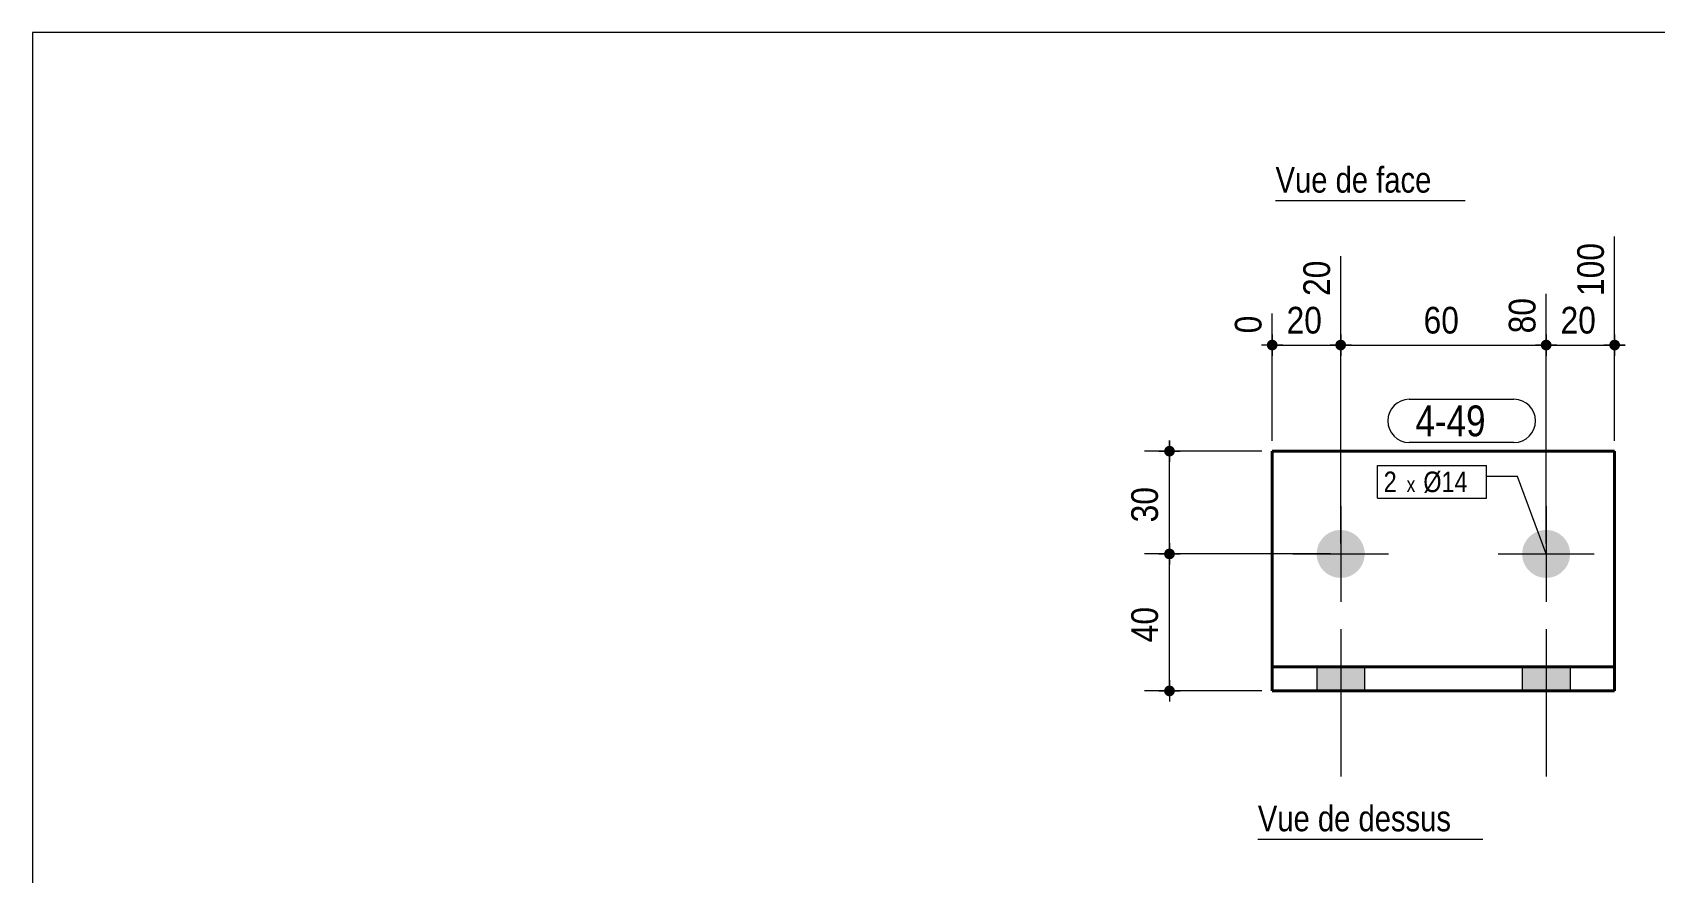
# Model space of a CAD drawing. Header units: millimetres. Extents: x 2 to 287, y 5 to 195.
# Drawn here: x 5 to 162.9, y 113.2 to 195 of the extents above; entities that cross this region are included whole.
import ezdxf

# ---------------------------------------------------------------- set-up
doc = ezdxf.new("R2010")
doc.units = ezdxf.units.MM
for name, color, linetype, lineweight in [('Autre type objet', 1, 'Continuous', 0), ('Boulon', 7, 'Continuous', 0), ('Cotation', 7, 'Continuous', 0), ('Désignation boulon', 3, 'Continuous', 0), ('Feuille dessin', 5, 'Continuous', 0), ('Piece', 2, 'Continuous', 0), ('Repère pièce', 3, 'Continuous', 0)]:
    doc.layers.add(name, color=color, linetype=linetype, lineweight=lineweight)
doc.styles.add('ARIAL', font='ARIAL.TTF')
doc.styles.add('COMIC_SANS_MS', font='COMIC.TTF')

# ---------------------------------------------------------------- blocks, each defined once
blk = doc.blocks.new('*A1')
at = {"layer": 'Boulon'}
for points in [[(134.68, 133.24), (134.68, 130.9), (130.01, 130.9), (130.01, 133.24)], [(154.68, 133.24), (154.68, 130.9), (150.01, 130.9), (150.01, 133.24)]]:
    blk.add_hatch(color=256, dxfattribs=at).paths.add_polyline_path(points, flags=17)
at = {"layer": 'Boulon', "linetype": 'Continuous', "lineweight": 0}
for p, q in [((132.35, 136.9), (132.35, 122.57)), ((152.35, 136.9), (152.35, 122.57)), ((130.01, 133.24), (130.01, 130.9)), ((134.68, 133.24), (134.68, 130.9)), ((150.01, 133.24), (150.01, 130.9)), ((154.68, 133.24), (154.68, 130.9))]:
    blk.add_line(p, q, dxfattribs=at)
blk = doc.blocks.new('*A2')
at = {"layer": 'Boulon'}
for points in [[(132.29, 141.9), (132.23, 141.91), (132.18, 141.91), (132.12, 141.91), (132.06, 141.92), (132, 141.93), (131.95, 141.94), (131.89, 141.95), (131.84, 141.96), (131.78, 141.97), (131.72, 141.99), (131.67, 142), (131.61, 142.02), (131.56, 142.04), (131.51, 142.06), (131.45, 142.08), (131.4, 142.1), (131.35, 142.13), (131.3, 142.15), (131.25, 142.18), (131.2, 142.21), (131.15, 142.24), (131.1, 142.27), (131.05, 142.3), (131, 142.33), (130.96, 142.36), (130.91, 142.4), (130.87, 142.43), (130.82, 142.47), (130.78, 142.51), (130.74, 142.55), (130.7, 142.59), (130.66, 142.63), (130.62, 142.67), (130.58, 142.71), (130.54, 142.76), (130.51, 142.8), (130.47, 142.85), (130.44, 142.89), (130.41, 142.94), (130.38, 142.99), (130.35, 143.04), (130.32, 143.09), (130.29, 143.14), (130.26, 143.19), (130.24, 143.24), (130.21, 143.29), (130.19, 143.34), (130.17, 143.4), (130.15, 143.45), (130.13, 143.5), (130.11, 143.56), (130.1, 143.61), (130.08, 143.67), (130.07, 143.73), (130.06, 143.78), (130.05, 143.84), (130.04, 143.89), (130.03, 143.95), (130.02, 144.01), (130.02, 144.07), (130.02, 144.12), (130.01, 144.18), (130.01, 144.24), (130.01, 144.29), (130.02, 144.35), (130.02, 144.41), (130.02, 144.47), (130.03, 144.52), (130.04, 144.58), (130.05, 144.64), (130.06, 144.69), (130.07, 144.75), (130.08, 144.8), (130.1, 144.86), (130.11, 144.91), (130.13, 144.97), (130.15, 145.02), (130.17, 145.08), (130.19, 145.13), (130.21, 145.18), (130.24, 145.23), (130.26, 145.29), (130.29, 145.34), (130.32, 145.39), (130.35, 145.44), (130.38, 145.48), (130.41, 145.53), (130.44, 145.58), (130.47, 145.63), (130.51, 145.67), (130.54, 145.72), (130.58, 145.76), (130.62, 145.8), (130.66, 145.85), (130.7, 145.89), (130.74, 145.93), (130.78, 145.97), (130.82, 146), (130.87, 146.04), (130.91, 146.08), (130.96, 146.11), (131, 146.14), (131.05, 146.18), (131.1, 146.21), (131.15, 146.24), (131.2, 146.27), (131.25, 146.29), (131.3, 146.32), (131.35, 146.35), (131.4, 146.37), (131.45, 146.39), (131.51, 146.41), (131.56, 146.43), (131.61, 146.45), (131.67, 146.47), (131.72, 146.49), (131.78, 146.5), (131.84, 146.51), (131.89, 146.53), (131.95, 146.54), (132, 146.54), (132.06, 146.55), (132.12, 146.56), (132.18, 146.56), (132.23, 146.57), (132.29, 146.57), (132.35, 146.57), (132.4, 146.57), (132.46, 146.57), (132.52, 146.56), (132.58, 146.56), (132.63, 146.55), (132.69, 146.54), (132.75, 146.54), (132.8, 146.53), (132.86, 146.51), (132.91, 146.5), (132.97, 146.49), (133.02, 146.47), (133.08, 146.45), (133.13, 146.43), (133.19, 146.41), (133.24, 146.39), (133.29, 146.37), (133.34, 146.35), (133.4, 146.32), (133.45, 146.29), (133.5, 146.27), (133.55, 146.24), (133.59, 146.21), (133.64, 146.18), (133.69, 146.14), (133.74, 146.11), (133.78, 146.08), (133.83, 146.04), (133.87, 146), (133.91, 145.97), (133.96, 145.93), (134, 145.89), (134.04, 145.85), (134.08, 145.8), (134.11, 145.76), (134.15, 145.72), (134.19, 145.67), (134.22, 145.63), (134.25, 145.58), (134.29, 145.53), (134.32, 145.48), (134.35, 145.44), (134.38, 145.39), (134.4, 145.34), (134.43, 145.29), (134.46, 145.23), (134.48, 145.18), (134.5, 145.13), (134.52, 145.08), (134.54, 145.02), (134.56, 144.97), (134.58, 144.91), (134.6, 144.86), (134.61, 144.8), (134.62, 144.75), (134.64, 144.69), (134.65, 144.64), (134.65, 144.58), (134.66, 144.52), (134.67, 144.47), (134.67, 144.41), (134.68, 144.35), (134.68, 144.29), (134.68, 144.24), (134.68, 144.18), (134.68, 144.12), (134.67, 144.07), (134.67, 144.01), (134.66, 143.95), (134.65, 143.89), (134.65, 143.84), (134.64, 143.78), (134.62, 143.73), (134.61, 143.67), (134.6, 143.61), (134.58, 143.56), (134.56, 143.5), (134.54, 143.45), (134.52, 143.4), (134.5, 143.34), (134.48, 143.29), (134.46, 143.24), (134.43, 143.19), (134.4, 143.14), (134.38, 143.09), (134.35, 143.04), (134.32, 142.99), (134.29, 142.94), (134.25, 142.89), (134.22, 142.85), (134.19, 142.8), (134.15, 142.76), (134.11, 142.71), (134.08, 142.67), (134.04, 142.63), (134, 142.59), (133.96, 142.55), (133.91, 142.51), (133.87, 142.47), (133.83, 142.43), (133.78, 142.4), (133.74, 142.36), (133.69, 142.33), (133.64, 142.3), (133.59, 142.27), (133.55, 142.24), (133.5, 142.21), (133.45, 142.18), (133.4, 142.15), (133.34, 142.13), (133.29, 142.1), (133.24, 142.08), (133.19, 142.06), (133.13, 142.04), (133.08, 142.02), (133.02, 142), (132.97, 141.99), (132.91, 141.97), (132.86, 141.96), (132.8, 141.95), (132.75, 141.94), (132.69, 141.93), (132.63, 141.92), (132.58, 141.91), (132.52, 141.91), (132.46, 141.91), (132.4, 141.9), (132.35, 141.9)], [(152.29, 141.9), (152.23, 141.91), (152.18, 141.91), (152.12, 141.91), (152.06, 141.92), (152, 141.93), (151.95, 141.94), (151.89, 141.95), (151.84, 141.96), (151.78, 141.97), (151.72, 141.99), (151.67, 142), (151.61, 142.02), (151.56, 142.04), (151.51, 142.06), (151.45, 142.08), (151.4, 142.1), (151.35, 142.13), (151.3, 142.15), (151.25, 142.18), (151.2, 142.21), (151.15, 142.24), (151.1, 142.27), (151.05, 142.3), (151, 142.33), (150.96, 142.36), (150.91, 142.4), (150.87, 142.43), (150.82, 142.47), (150.78, 142.51), (150.74, 142.55), (150.7, 142.59), (150.66, 142.63), (150.62, 142.67), (150.58, 142.71), (150.54, 142.76), (150.51, 142.8), (150.47, 142.85), (150.44, 142.89), (150.41, 142.94), (150.38, 142.99), (150.35, 143.04), (150.32, 143.09), (150.29, 143.14), (150.26, 143.19), (150.24, 143.24), (150.21, 143.29), (150.19, 143.34), (150.17, 143.4), (150.15, 143.45), (150.13, 143.5), (150.11, 143.56), (150.1, 143.61), (150.08, 143.67), (150.07, 143.73), (150.06, 143.78), (150.05, 143.84), (150.04, 143.89), (150.03, 143.95), (150.02, 144.01), (150.02, 144.07), (150.02, 144.12), (150.01, 144.18), (150.01, 144.24), (150.01, 144.29), (150.02, 144.35), (150.02, 144.41), (150.02, 144.47), (150.03, 144.52), (150.04, 144.58), (150.05, 144.64), (150.06, 144.69), (150.07, 144.75), (150.08, 144.8), (150.1, 144.86), (150.11, 144.91), (150.13, 144.97), (150.15, 145.02), (150.17, 145.08), (150.19, 145.13), (150.21, 145.18), (150.24, 145.23), (150.26, 145.29), (150.29, 145.34), (150.32, 145.39), (150.35, 145.44), (150.38, 145.48), (150.41, 145.53), (150.44, 145.58), (150.47, 145.63), (150.51, 145.67), (150.54, 145.72), (150.58, 145.76), (150.62, 145.8), (150.66, 145.85), (150.7, 145.89), (150.74, 145.93), (150.78, 145.97), (150.82, 146), (150.87, 146.04), (150.91, 146.08), (150.96, 146.11), (151, 146.14), (151.05, 146.18), (151.1, 146.21), (151.15, 146.24), (151.2, 146.27), (151.25, 146.29), (151.3, 146.32), (151.35, 146.35), (151.4, 146.37), (151.45, 146.39), (151.51, 146.41), (151.56, 146.43), (151.61, 146.45), (151.67, 146.47), (151.72, 146.49), (151.78, 146.5), (151.84, 146.51), (151.89, 146.53), (151.95, 146.54), (152, 146.54), (152.06, 146.55), (152.12, 146.56), (152.18, 146.56), (152.23, 146.57), (152.29, 146.57), (152.35, 146.57), (152.4, 146.57), (152.46, 146.57), (152.52, 146.56), (152.58, 146.56), (152.63, 146.55), (152.69, 146.54), (152.75, 146.54), (152.8, 146.53), (152.86, 146.51), (152.91, 146.5), (152.97, 146.49), (153.02, 146.47), (153.08, 146.45), (153.13, 146.43), (153.19, 146.41), (153.24, 146.39), (153.29, 146.37), (153.34, 146.35), (153.4, 146.32), (153.45, 146.29), (153.5, 146.27), (153.55, 146.24), (153.59, 146.21), (153.64, 146.18), (153.69, 146.14), (153.74, 146.11), (153.78, 146.08), (153.83, 146.04), (153.87, 146), (153.91, 145.97), (153.96, 145.93), (154, 145.89), (154.04, 145.85), (154.08, 145.8), (154.11, 145.76), (154.15, 145.72), (154.19, 145.67), (154.22, 145.63), (154.25, 145.58), (154.29, 145.53), (154.32, 145.48), (154.35, 145.44), (154.38, 145.39), (154.4, 145.34), (154.43, 145.29), (154.46, 145.23), (154.48, 145.18), (154.5, 145.13), (154.52, 145.08), (154.54, 145.02), (154.56, 144.97), (154.58, 144.91), (154.6, 144.86), (154.61, 144.8), (154.62, 144.75), (154.64, 144.69), (154.65, 144.64), (154.65, 144.58), (154.66, 144.52), (154.67, 144.47), (154.67, 144.41), (154.68, 144.35), (154.68, 144.29), (154.68, 144.24), (154.68, 144.18), (154.68, 144.12), (154.67, 144.07), (154.67, 144.01), (154.66, 143.95), (154.65, 143.89), (154.65, 143.84), (154.64, 143.78), (154.62, 143.73), (154.61, 143.67), (154.6, 143.61), (154.58, 143.56), (154.56, 143.5), (154.54, 143.45), (154.52, 143.4), (154.5, 143.34), (154.48, 143.29), (154.46, 143.24), (154.43, 143.19), (154.4, 143.14), (154.38, 143.09), (154.35, 143.04), (154.32, 142.99), (154.29, 142.94), (154.25, 142.89), (154.22, 142.85), (154.19, 142.8), (154.15, 142.76), (154.11, 142.71), (154.08, 142.67), (154.04, 142.63), (154, 142.59), (153.96, 142.55), (153.91, 142.51), (153.87, 142.47), (153.83, 142.43), (153.78, 142.4), (153.74, 142.36), (153.69, 142.33), (153.64, 142.3), (153.59, 142.27), (153.55, 142.24), (153.5, 142.21), (153.45, 142.18), (153.4, 142.15), (153.34, 142.13), (153.29, 142.1), (153.24, 142.08), (153.19, 142.06), (153.13, 142.04), (153.08, 142.02), (153.02, 142), (152.97, 141.99), (152.91, 141.97), (152.86, 141.96), (152.8, 141.95), (152.75, 141.94), (152.69, 141.93), (152.63, 141.92), (152.58, 141.91), (152.52, 141.91), (152.46, 141.91), (152.4, 141.9), (152.35, 141.9)]]:
    blk.add_hatch(color=256, dxfattribs=at).paths.add_polyline_path(points, flags=17)
at = {"layer": 'Boulon', "linetype": 'Continuous', "lineweight": 0}
for p, q in [((132.35, 148.9), (132.35, 139.57)), ((152.35, 148.9), (152.35, 139.57)), ((127.68, 144.24), (137.01, 144.24)), ((147.68, 144.24), (157.01, 144.24))]:
    blk.add_line(p, q, dxfattribs=at)
blk = doc.blocks.new('*A3')
at = {"layer": 'Piece', "color": 2, "linetype": 'Continuous', "lineweight": 40}
for p, q in [((125.68, 154.236667), (125.68, 130.903333)), ((125.68, 154.236667), (159.013333, 154.236667)), ((159.013333, 154.236667), (159.013333, 130.903333)), ((159.013333, 133.236667), (125.68, 133.236667)), ((159.013333, 130.903333), (125.68, 130.903333))]:
    blk.add_line(p, q, dxfattribs=at)
blk = doc.blocks.new('*A7')
at = {"layer": 'Feuille dessin', "linetype": 'Continuous', "lineweight": 0}
for p, q in [((282, 195), (5, 195)), ((5, 195), (5, 5))]:
    blk.add_line(p, q, dxfattribs=at)
blk = doc.blocks.new('*A12')
at = {"layer": 'Cotation'}
for points in [[(115.65, 143.72), (115.63, 143.72), (115.6, 143.72), (115.58, 143.73), (115.55, 143.73), (115.53, 143.74), (115.5, 143.75), (115.48, 143.76), (115.46, 143.77), (115.43, 143.78), (115.41, 143.79), (115.39, 143.8), (115.37, 143.82), (115.35, 143.83), (115.33, 143.85), (115.31, 143.87), (115.29, 143.89), (115.28, 143.91), (115.26, 143.93), (115.25, 143.95), (115.23, 143.97), (115.22, 143.99), (115.21, 144.01), (115.2, 144.04), (115.19, 144.06), (115.18, 144.09), (115.18, 144.11), (115.17, 144.14), (115.17, 144.16), (115.16, 144.19), (115.16, 144.21), (115.16, 144.24), (115.16, 144.26), (115.16, 144.29), (115.17, 144.31), (115.17, 144.34), (115.18, 144.36), (115.18, 144.39), (115.19, 144.41), (115.2, 144.44), (115.21, 144.46), (115.22, 144.48), (115.23, 144.5), (115.25, 144.53), (115.26, 144.55), (115.28, 144.57), (115.29, 144.59), (115.31, 144.6), (115.33, 144.62), (115.35, 144.64), (115.37, 144.65), (115.39, 144.67), (115.41, 144.68), (115.43, 144.7), (115.46, 144.71), (115.48, 144.72), (115.5, 144.73), (115.53, 144.73), (115.55, 144.74), (115.58, 144.75), (115.6, 144.75), (115.63, 144.75), (115.65, 144.76), (115.68, 144.76), (115.71, 144.76), (115.73, 144.75), (115.76, 144.75), (115.78, 144.75), (115.81, 144.74), (115.83, 144.73), (115.86, 144.73), (115.88, 144.72), (115.9, 144.71), (115.93, 144.7), (115.95, 144.68), (115.97, 144.67), (115.99, 144.65), (116.01, 144.64), (116.03, 144.62), (116.05, 144.6), (116.07, 144.59), (116.08, 144.57), (116.1, 144.55), (116.11, 144.53), (116.13, 144.5), (116.14, 144.48), (116.15, 144.46), (116.16, 144.44), (116.17, 144.41), (116.18, 144.39), (116.18, 144.36), (116.19, 144.34), (116.19, 144.31), (116.2, 144.29), (116.2, 144.26), (116.2, 144.24), (116.2, 144.21), (116.2, 144.19), (116.19, 144.16), (116.19, 144.14), (116.18, 144.11), (116.18, 144.09), (116.17, 144.06), (116.16, 144.04), (116.15, 144.01), (116.14, 143.99), (116.13, 143.97), (116.11, 143.95), (116.1, 143.93), (116.08, 143.91), (116.07, 143.89), (116.05, 143.87), (116.03, 143.85), (116.01, 143.83), (115.99, 143.82), (115.97, 143.8), (115.95, 143.79), (115.93, 143.78), (115.9, 143.77), (115.88, 143.76), (115.86, 143.75), (115.83, 143.74), (115.81, 143.73), (115.78, 143.73), (115.76, 143.72), (115.73, 143.72), (115.71, 143.72), (115.68, 143.72)], [(115.65, 130.38), (115.63, 130.39), (115.6, 130.39), (115.58, 130.39), (115.55, 130.4), (115.53, 130.41), (115.5, 130.41), (115.48, 130.42), (115.46, 130.43), (115.43, 130.44), (115.41, 130.46), (115.39, 130.47), (115.37, 130.49), (115.35, 130.5), (115.33, 130.52), (115.31, 130.54), (115.29, 130.55), (115.28, 130.57), (115.26, 130.59), (115.25, 130.61), (115.23, 130.64), (115.22, 130.66), (115.21, 130.68), (115.2, 130.7), (115.19, 130.73), (115.18, 130.75), (115.18, 130.78), (115.17, 130.8), (115.17, 130.83), (115.16, 130.85), (115.16, 130.88), (115.16, 130.9), (115.16, 130.93), (115.16, 130.95), (115.17, 130.98), (115.17, 131), (115.18, 131.03), (115.18, 131.05), (115.19, 131.08), (115.2, 131.1), (115.21, 131.13), (115.22, 131.15), (115.23, 131.17), (115.25, 131.19), (115.26, 131.21), (115.28, 131.23), (115.29, 131.25), (115.31, 131.27), (115.33, 131.29), (115.35, 131.31), (115.37, 131.32), (115.39, 131.34), (115.41, 131.35), (115.43, 131.36), (115.46, 131.37), (115.48, 131.38), (115.5, 131.39), (115.53, 131.4), (115.55, 131.41), (115.58, 131.41), (115.6, 131.42), (115.63, 131.42), (115.65, 131.42), (115.68, 131.42), (115.71, 131.42), (115.73, 131.42), (115.76, 131.42), (115.78, 131.41), (115.81, 131.41), (115.83, 131.4), (115.86, 131.39), (115.88, 131.38), (115.9, 131.37), (115.93, 131.36), (115.95, 131.35), (115.97, 131.34), (115.99, 131.32), (116.01, 131.31), (116.03, 131.29), (116.05, 131.27), (116.07, 131.25), (116.08, 131.23), (116.1, 131.21), (116.11, 131.19), (116.13, 131.17), (116.14, 131.15), (116.15, 131.13), (116.16, 131.1), (116.17, 131.08), (116.18, 131.05), (116.18, 131.03), (116.19, 131), (116.19, 130.98), (116.2, 130.95), (116.2, 130.93), (116.2, 130.9), (116.2, 130.88), (116.2, 130.85), (116.19, 130.83), (116.19, 130.8), (116.18, 130.78), (116.18, 130.75), (116.17, 130.73), (116.16, 130.7), (116.15, 130.68), (116.14, 130.66), (116.13, 130.64), (116.11, 130.61), (116.1, 130.59), (116.08, 130.57), (116.07, 130.55), (116.05, 130.54), (116.03, 130.52), (116.01, 130.5), (115.99, 130.49), (115.97, 130.47), (115.95, 130.46), (115.93, 130.44), (115.9, 130.43), (115.88, 130.42), (115.86, 130.41), (115.83, 130.41), (115.81, 130.4), (115.78, 130.39), (115.76, 130.39), (115.73, 130.39), (115.71, 130.38), (115.68, 130.38)]]:
    blk.add_hatch(color=256, dxfattribs=at).paths.add_polyline_path(points, flags=17)
at = {"layer": 'Cotation', "linetype": 'Continuous', "lineweight": 0}
for p, q in [((115.68, 145.28), (115.68, 143.2)), ((115.68, 144.24), (115.68, 145.28)), ((131.35, 144.24), (113.26, 144.24)), ((114.64, 144.24), (116.72, 144.24)), ((115.68, 130.9), (115.68, 144.24)), ((115.68, 131.94), (115.68, 129.86)), ((124.68, 130.9), (113.26, 130.9)), ((114.64, 130.9), (116.72, 130.9)), ((115.68, 130.9), (115.68, 129.86))]:
    blk.add_line(p, q, dxfattribs=at)
at = {"layer": 'Cotation'}
for p in [(115.68, 144.24), (115.68, 130.9)]:
    blk.add_point(p, dxfattribs=at)
at = {"layer": 'Cotation', "style": 'ARIAL', "width": 0.85}
blk.add_text('40', height=2.6, rotation=90.0002, dxfattribs=at).set_placement((114.56, 135.64))
blk = doc.blocks.new('*A13')
at = {"layer": 'Cotation'}
for points in [[(115.65, 153.72), (115.63, 153.72), (115.6, 153.72), (115.58, 153.73), (115.55, 153.73), (115.53, 153.74), (115.5, 153.75), (115.48, 153.76), (115.46, 153.77), (115.43, 153.78), (115.41, 153.79), (115.39, 153.8), (115.37, 153.82), (115.35, 153.83), (115.33, 153.85), (115.31, 153.87), (115.29, 153.89), (115.28, 153.91), (115.26, 153.93), (115.25, 153.95), (115.23, 153.97), (115.22, 153.99), (115.21, 154.01), (115.2, 154.04), (115.19, 154.06), (115.18, 154.09), (115.18, 154.11), (115.17, 154.14), (115.17, 154.16), (115.16, 154.19), (115.16, 154.21), (115.16, 154.24), (115.16, 154.26), (115.16, 154.29), (115.17, 154.31), (115.17, 154.34), (115.18, 154.36), (115.18, 154.39), (115.19, 154.41), (115.2, 154.44), (115.21, 154.46), (115.22, 154.48), (115.23, 154.5), (115.25, 154.53), (115.26, 154.55), (115.28, 154.57), (115.29, 154.59), (115.31, 154.6), (115.33, 154.62), (115.35, 154.64), (115.37, 154.65), (115.39, 154.67), (115.41, 154.68), (115.43, 154.7), (115.46, 154.71), (115.48, 154.72), (115.5, 154.73), (115.53, 154.73), (115.55, 154.74), (115.58, 154.75), (115.6, 154.75), (115.63, 154.75), (115.65, 154.76), (115.68, 154.76), (115.71, 154.76), (115.73, 154.75), (115.76, 154.75), (115.78, 154.75), (115.81, 154.74), (115.83, 154.73), (115.86, 154.73), (115.88, 154.72), (115.9, 154.71), (115.93, 154.7), (115.95, 154.68), (115.97, 154.67), (115.99, 154.65), (116.01, 154.64), (116.03, 154.62), (116.05, 154.6), (116.07, 154.59), (116.08, 154.57), (116.1, 154.55), (116.11, 154.53), (116.13, 154.5), (116.14, 154.48), (116.15, 154.46), (116.16, 154.44), (116.17, 154.41), (116.18, 154.39), (116.18, 154.36), (116.19, 154.34), (116.19, 154.31), (116.2, 154.29), (116.2, 154.26), (116.2, 154.24), (116.2, 154.21), (116.2, 154.19), (116.19, 154.16), (116.19, 154.14), (116.18, 154.11), (116.18, 154.09), (116.17, 154.06), (116.16, 154.04), (116.15, 154.01), (116.14, 153.99), (116.13, 153.97), (116.11, 153.95), (116.1, 153.93), (116.08, 153.91), (116.07, 153.89), (116.05, 153.87), (116.03, 153.85), (116.01, 153.83), (115.99, 153.82), (115.97, 153.8), (115.95, 153.79), (115.93, 153.78), (115.9, 153.77), (115.88, 153.76), (115.86, 153.75), (115.83, 153.74), (115.81, 153.73), (115.78, 153.73), (115.76, 153.72), (115.73, 153.72), (115.71, 153.72), (115.68, 153.72)], [(115.65, 143.72), (115.63, 143.72), (115.6, 143.72), (115.58, 143.73), (115.55, 143.73), (115.53, 143.74), (115.5, 143.75), (115.48, 143.76), (115.46, 143.77), (115.43, 143.78), (115.41, 143.79), (115.39, 143.8), (115.37, 143.82), (115.35, 143.83), (115.33, 143.85), (115.31, 143.87), (115.29, 143.89), (115.28, 143.91), (115.26, 143.93), (115.25, 143.95), (115.23, 143.97), (115.22, 143.99), (115.21, 144.01), (115.2, 144.04), (115.19, 144.06), (115.18, 144.09), (115.18, 144.11), (115.17, 144.14), (115.17, 144.16), (115.16, 144.19), (115.16, 144.21), (115.16, 144.24), (115.16, 144.26), (115.16, 144.29), (115.17, 144.31), (115.17, 144.34), (115.18, 144.36), (115.18, 144.39), (115.19, 144.41), (115.2, 144.44), (115.21, 144.46), (115.22, 144.48), (115.23, 144.5), (115.25, 144.53), (115.26, 144.55), (115.28, 144.57), (115.29, 144.59), (115.31, 144.6), (115.33, 144.62), (115.35, 144.64), (115.37, 144.65), (115.39, 144.67), (115.41, 144.68), (115.43, 144.7), (115.46, 144.71), (115.48, 144.72), (115.5, 144.73), (115.53, 144.73), (115.55, 144.74), (115.58, 144.75), (115.6, 144.75), (115.63, 144.75), (115.65, 144.76), (115.68, 144.76), (115.71, 144.76), (115.73, 144.75), (115.76, 144.75), (115.78, 144.75), (115.81, 144.74), (115.83, 144.73), (115.86, 144.73), (115.88, 144.72), (115.9, 144.71), (115.93, 144.7), (115.95, 144.68), (115.97, 144.67), (115.99, 144.65), (116.01, 144.64), (116.03, 144.62), (116.05, 144.6), (116.07, 144.59), (116.08, 144.57), (116.1, 144.55), (116.11, 144.53), (116.13, 144.5), (116.14, 144.48), (116.15, 144.46), (116.16, 144.44), (116.17, 144.41), (116.18, 144.39), (116.18, 144.36), (116.19, 144.34), (116.19, 144.31), (116.2, 144.29), (116.2, 144.26), (116.2, 144.24), (116.2, 144.21), (116.2, 144.19), (116.19, 144.16), (116.19, 144.14), (116.18, 144.11), (116.18, 144.09), (116.17, 144.06), (116.16, 144.04), (116.15, 144.01), (116.14, 143.99), (116.13, 143.97), (116.11, 143.95), (116.1, 143.93), (116.08, 143.91), (116.07, 143.89), (116.05, 143.87), (116.03, 143.85), (116.01, 143.83), (115.99, 143.82), (115.97, 143.8), (115.95, 143.79), (115.93, 143.78), (115.9, 143.77), (115.88, 143.76), (115.86, 143.75), (115.83, 143.74), (115.81, 143.73), (115.78, 143.73), (115.76, 143.72), (115.73, 143.72), (115.71, 143.72), (115.68, 143.72)]]:
    blk.add_hatch(color=256, dxfattribs=at).paths.add_polyline_path(points, flags=17)
at = {"layer": 'Cotation', "linetype": 'Continuous', "lineweight": 0}
for p, q in [((115.68, 155.28), (115.68, 153.2)), ((115.68, 154.24), (115.68, 155.28)), ((124.68, 154.24), (113.26, 154.24)), ((114.64, 154.24), (116.72, 154.24)), ((115.68, 144.24), (115.68, 154.24)), ((115.68, 145.28), (115.68, 143.2)), ((131.35, 144.24), (113.26, 144.24)), ((114.64, 144.24), (116.72, 144.24)), ((115.68, 144.24), (115.68, 143.2))]:
    blk.add_line(p, q, dxfattribs=at)
at = {"layer": 'Cotation'}
for p in [(115.68, 154.24), (115.68, 144.24)]:
    blk.add_point(p, dxfattribs=at)
at = {"layer": 'Cotation', "style": 'ARIAL', "width": 0.85}
blk.add_text('30', height=2.6, rotation=90.0002, dxfattribs=at).set_placement((114.56, 147.31))
blk = doc.blocks.new('*A14')
at = {"layer": 'Cotation'}
for points in [[(125.65, 164.05), (125.63, 164.05), (125.6, 164.06), (125.58, 164.06), (125.55, 164.07), (125.53, 164.07), (125.5, 164.08), (125.48, 164.09), (125.46, 164.1), (125.43, 164.11), (125.41, 164.12), (125.39, 164.14), (125.37, 164.15), (125.35, 164.17), (125.33, 164.18), (125.31, 164.2), (125.29, 164.22), (125.28, 164.24), (125.26, 164.26), (125.25, 164.28), (125.23, 164.3), (125.22, 164.32), (125.21, 164.35), (125.2, 164.37), (125.19, 164.39), (125.18, 164.42), (125.18, 164.44), (125.17, 164.47), (125.17, 164.49), (125.16, 164.52), (125.16, 164.54), (125.16, 164.57), (125.16, 164.6), (125.16, 164.62), (125.17, 164.65), (125.17, 164.67), (125.18, 164.7), (125.18, 164.72), (125.19, 164.75), (125.2, 164.77), (125.21, 164.79), (125.22, 164.82), (125.23, 164.84), (125.25, 164.86), (125.26, 164.88), (125.28, 164.9), (125.29, 164.92), (125.31, 164.94), (125.33, 164.96), (125.35, 164.97), (125.37, 164.99), (125.39, 165), (125.41, 165.02), (125.43, 165.03), (125.46, 165.04), (125.48, 165.05), (125.5, 165.06), (125.53, 165.07), (125.55, 165.07), (125.58, 165.08), (125.6, 165.08), (125.63, 165.09), (125.65, 165.09), (125.68, 165.09), (125.71, 165.09), (125.73, 165.09), (125.76, 165.08), (125.78, 165.08), (125.81, 165.07), (125.83, 165.07), (125.86, 165.06), (125.88, 165.05), (125.9, 165.04), (125.93, 165.03), (125.95, 165.02), (125.97, 165), (125.99, 164.99), (126.01, 164.97), (126.03, 164.96), (126.05, 164.94), (126.07, 164.92), (126.08, 164.9), (126.1, 164.88), (126.11, 164.86), (126.13, 164.84), (126.14, 164.82), (126.15, 164.79), (126.16, 164.77), (126.17, 164.75), (126.18, 164.72), (126.18, 164.7), (126.19, 164.67), (126.19, 164.65), (126.2, 164.62), (126.2, 164.6), (126.2, 164.57), (126.2, 164.54), (126.2, 164.52), (126.19, 164.49), (126.19, 164.47), (126.18, 164.44), (126.18, 164.42), (126.17, 164.39), (126.16, 164.37), (126.15, 164.35), (126.14, 164.32), (126.13, 164.3), (126.11, 164.28), (126.1, 164.26), (126.08, 164.24), (126.07, 164.22), (126.05, 164.2), (126.03, 164.18), (126.01, 164.17), (125.99, 164.15), (125.97, 164.14), (125.95, 164.12), (125.93, 164.11), (125.9, 164.1), (125.88, 164.09), (125.86, 164.08), (125.83, 164.07), (125.81, 164.07), (125.78, 164.06), (125.76, 164.06), (125.73, 164.05), (125.71, 164.05), (125.68, 164.05)], [(132.32, 164.05), (132.3, 164.05), (132.27, 164.06), (132.25, 164.06), (132.22, 164.07), (132.2, 164.07), (132.17, 164.08), (132.15, 164.09), (132.12, 164.1), (132.1, 164.11), (132.08, 164.12), (132.06, 164.14), (132.04, 164.15), (132.02, 164.17), (132, 164.18), (131.98, 164.2), (131.96, 164.22), (131.94, 164.24), (131.93, 164.26), (131.91, 164.28), (131.9, 164.3), (131.89, 164.32), (131.88, 164.35), (131.87, 164.37), (131.86, 164.39), (131.85, 164.42), (131.84, 164.44), (131.84, 164.47), (131.83, 164.49), (131.83, 164.52), (131.83, 164.54), (131.83, 164.57), (131.83, 164.6), (131.83, 164.62), (131.83, 164.65), (131.84, 164.67), (131.84, 164.7), (131.85, 164.72), (131.86, 164.75), (131.87, 164.77), (131.88, 164.79), (131.89, 164.82), (131.9, 164.84), (131.91, 164.86), (131.93, 164.88), (131.94, 164.9), (131.96, 164.92), (131.98, 164.94), (132, 164.96), (132.02, 164.97), (132.04, 164.99), (132.06, 165), (132.08, 165.02), (132.1, 165.03), (132.12, 165.04), (132.15, 165.05), (132.17, 165.06), (132.2, 165.07), (132.22, 165.07), (132.25, 165.08), (132.27, 165.08), (132.3, 165.09), (132.32, 165.09), (132.35, 165.09), (132.37, 165.09), (132.4, 165.09), (132.42, 165.08), (132.45, 165.08), (132.47, 165.07), (132.5, 165.07), (132.52, 165.06), (132.55, 165.05), (132.57, 165.04), (132.59, 165.03), (132.61, 165.02), (132.64, 165), (132.66, 164.99), (132.68, 164.97), (132.7, 164.96), (132.71, 164.94), (132.73, 164.92), (132.75, 164.9), (132.76, 164.88), (132.78, 164.86), (132.79, 164.84), (132.81, 164.82), (132.82, 164.79), (132.83, 164.77), (132.84, 164.75), (132.84, 164.72), (132.85, 164.7), (132.86, 164.67), (132.86, 164.65), (132.86, 164.62), (132.87, 164.6), (132.87, 164.57), (132.87, 164.54), (132.86, 164.52), (132.86, 164.49), (132.86, 164.47), (132.85, 164.44), (132.84, 164.42), (132.84, 164.39), (132.83, 164.37), (132.82, 164.35), (132.81, 164.32), (132.79, 164.3), (132.78, 164.28), (132.76, 164.26), (132.75, 164.24), (132.73, 164.22), (132.71, 164.2), (132.7, 164.18), (132.68, 164.17), (132.66, 164.15), (132.64, 164.14), (132.61, 164.12), (132.59, 164.11), (132.57, 164.1), (132.55, 164.09), (132.52, 164.08), (132.5, 164.07), (132.47, 164.07), (132.45, 164.06), (132.42, 164.06), (132.4, 164.05), (132.37, 164.05), (132.35, 164.05)]]:
    blk.add_hatch(color=256, dxfattribs=at).paths.add_polyline_path(points, flags=17)
at = {"layer": 'Cotation', "linetype": 'Continuous', "lineweight": 0}
for p, q in [((132.35, 145.24), (132.35, 173.21)), ((125.68, 155.24), (125.68, 167.64)), ((126.72, 164.57), (124.64, 164.57)), ((125.68, 164.57), (124.64, 164.57)), ((125.68, 165.61), (125.68, 163.53)), ((125.68, 164.57), (132.35, 164.57)), ((133.39, 164.57), (131.31, 164.57)), ((132.35, 165.61), (132.35, 163.53)), ((132.35, 164.57), (133.39, 164.57))]:
    blk.add_line(p, q, dxfattribs=at)
at = {"layer": 'Cotation'}
for p in [(125.68, 164.57), (132.35, 164.57)]:
    blk.add_point(p, dxfattribs=at)
at = {"layer": 'Cotation', "style": 'ARIAL', "width": 0.85}
for s, p in [('20', (131.31, 169.35)), ('0', (124.64, 165.71))]:
    blk.add_text(s, height=2.6, rotation=90.0002, dxfattribs=at).set_placement(p)
blk.add_text('20', height=2.6, dxfattribs=at).set_placement((127.08, 165.69))
blk = doc.blocks.new('*A15')
at = {"layer": 'Cotation'}
for points in [[(132.32, 164.05), (132.3, 164.05), (132.27, 164.06), (132.25, 164.06), (132.22, 164.07), (132.2, 164.07), (132.17, 164.08), (132.15, 164.09), (132.12, 164.1), (132.1, 164.11), (132.08, 164.12), (132.06, 164.14), (132.04, 164.15), (132.02, 164.17), (132, 164.18), (131.98, 164.2), (131.96, 164.22), (131.94, 164.24), (131.93, 164.26), (131.91, 164.28), (131.9, 164.3), (131.89, 164.32), (131.88, 164.35), (131.87, 164.37), (131.86, 164.39), (131.85, 164.42), (131.84, 164.44), (131.84, 164.47), (131.83, 164.49), (131.83, 164.52), (131.83, 164.54), (131.83, 164.57), (131.83, 164.6), (131.83, 164.62), (131.83, 164.65), (131.84, 164.67), (131.84, 164.7), (131.85, 164.72), (131.86, 164.75), (131.87, 164.77), (131.88, 164.79), (131.89, 164.82), (131.9, 164.84), (131.91, 164.86), (131.93, 164.88), (131.94, 164.9), (131.96, 164.92), (131.98, 164.94), (132, 164.96), (132.02, 164.97), (132.04, 164.99), (132.06, 165), (132.08, 165.02), (132.1, 165.03), (132.12, 165.04), (132.15, 165.05), (132.17, 165.06), (132.2, 165.07), (132.22, 165.07), (132.25, 165.08), (132.27, 165.08), (132.3, 165.09), (132.32, 165.09), (132.35, 165.09), (132.37, 165.09), (132.4, 165.09), (132.42, 165.08), (132.45, 165.08), (132.47, 165.07), (132.5, 165.07), (132.52, 165.06), (132.55, 165.05), (132.57, 165.04), (132.59, 165.03), (132.61, 165.02), (132.64, 165), (132.66, 164.99), (132.68, 164.97), (132.7, 164.96), (132.71, 164.94), (132.73, 164.92), (132.75, 164.9), (132.76, 164.88), (132.78, 164.86), (132.79, 164.84), (132.81, 164.82), (132.82, 164.79), (132.83, 164.77), (132.84, 164.75), (132.84, 164.72), (132.85, 164.7), (132.86, 164.67), (132.86, 164.65), (132.86, 164.62), (132.87, 164.6), (132.87, 164.57), (132.87, 164.54), (132.86, 164.52), (132.86, 164.49), (132.86, 164.47), (132.85, 164.44), (132.84, 164.42), (132.84, 164.39), (132.83, 164.37), (132.82, 164.35), (132.81, 164.32), (132.79, 164.3), (132.78, 164.28), (132.76, 164.26), (132.75, 164.24), (132.73, 164.22), (132.71, 164.2), (132.7, 164.18), (132.68, 164.17), (132.66, 164.15), (132.64, 164.14), (132.61, 164.12), (132.59, 164.11), (132.57, 164.1), (132.55, 164.09), (132.52, 164.08), (132.5, 164.07), (132.47, 164.07), (132.45, 164.06), (132.42, 164.06), (132.4, 164.05), (132.37, 164.05), (132.35, 164.05)], [(152.32, 164.05), (152.3, 164.05), (152.27, 164.06), (152.25, 164.06), (152.22, 164.07), (152.2, 164.07), (152.17, 164.08), (152.15, 164.09), (152.12, 164.1), (152.1, 164.11), (152.08, 164.12), (152.06, 164.14), (152.04, 164.15), (152.02, 164.17), (152, 164.18), (151.98, 164.2), (151.96, 164.22), (151.94, 164.24), (151.93, 164.26), (151.91, 164.28), (151.9, 164.3), (151.89, 164.32), (151.88, 164.35), (151.87, 164.37), (151.86, 164.39), (151.85, 164.42), (151.84, 164.44), (151.84, 164.47), (151.83, 164.49), (151.83, 164.52), (151.83, 164.54), (151.83, 164.57), (151.83, 164.6), (151.83, 164.62), (151.83, 164.65), (151.84, 164.67), (151.84, 164.7), (151.85, 164.72), (151.86, 164.75), (151.87, 164.77), (151.88, 164.79), (151.89, 164.82), (151.9, 164.84), (151.91, 164.86), (151.93, 164.88), (151.94, 164.9), (151.96, 164.92), (151.98, 164.94), (152, 164.96), (152.02, 164.97), (152.04, 164.99), (152.06, 165), (152.08, 165.02), (152.1, 165.03), (152.12, 165.04), (152.15, 165.05), (152.17, 165.06), (152.2, 165.07), (152.22, 165.07), (152.25, 165.08), (152.27, 165.08), (152.3, 165.09), (152.32, 165.09), (152.35, 165.09), (152.37, 165.09), (152.4, 165.09), (152.42, 165.08), (152.45, 165.08), (152.47, 165.07), (152.5, 165.07), (152.52, 165.06), (152.55, 165.05), (152.57, 165.04), (152.59, 165.03), (152.61, 165.02), (152.64, 165), (152.66, 164.99), (152.68, 164.97), (152.7, 164.96), (152.71, 164.94), (152.73, 164.92), (152.75, 164.9), (152.76, 164.88), (152.78, 164.86), (152.79, 164.84), (152.81, 164.82), (152.82, 164.79), (152.83, 164.77), (152.84, 164.75), (152.84, 164.72), (152.85, 164.7), (152.86, 164.67), (152.86, 164.65), (152.86, 164.62), (152.87, 164.6), (152.87, 164.57), (152.87, 164.54), (152.86, 164.52), (152.86, 164.49), (152.86, 164.47), (152.85, 164.44), (152.84, 164.42), (152.84, 164.39), (152.83, 164.37), (152.82, 164.35), (152.81, 164.32), (152.79, 164.3), (152.78, 164.28), (152.76, 164.26), (152.75, 164.24), (152.73, 164.22), (152.71, 164.2), (152.7, 164.18), (152.68, 164.17), (152.66, 164.15), (152.64, 164.14), (152.61, 164.12), (152.59, 164.11), (152.57, 164.1), (152.55, 164.09), (152.52, 164.08), (152.5, 164.07), (152.47, 164.07), (152.45, 164.06), (152.42, 164.06), (152.4, 164.05), (152.37, 164.05), (152.35, 164.05)]]:
    blk.add_hatch(color=256, dxfattribs=at).paths.add_polyline_path(points, flags=17)
at = {"layer": 'Cotation', "linetype": 'Continuous', "lineweight": 0}
for p, q in [((132.35, 145.24), (132.35, 173.21)), ((152.35, 145.24), (152.35, 169.57)), ((133.39, 164.57), (131.31, 164.57)), ((132.35, 164.57), (131.31, 164.57)), ((132.35, 165.61), (132.35, 163.53)), ((132.35, 164.57), (152.35, 164.57)), ((153.39, 164.57), (151.31, 164.57)), ((152.35, 165.61), (152.35, 163.53)), ((152.35, 164.57), (153.39, 164.57))]:
    blk.add_line(p, q, dxfattribs=at)
at = {"layer": 'Cotation'}
for p in [(132.35, 164.57), (152.35, 164.57)]:
    blk.add_point(p, dxfattribs=at)
at = {"layer": 'Cotation', "style": 'ARIAL', "width": 0.85}
blk.add_text('80', height=2.6, rotation=90.0002, dxfattribs=at).set_placement((151.31, 165.71))
blk.add_text('60', height=2.6, dxfattribs=at).set_placement((140.42, 165.69))
blk = doc.blocks.new('*A16')
at = {"layer": 'Cotation'}
for points in [[(152.32, 164.05), (152.3, 164.05), (152.27, 164.06), (152.25, 164.06), (152.22, 164.07), (152.2, 164.07), (152.17, 164.08), (152.15, 164.09), (152.12, 164.1), (152.1, 164.11), (152.08, 164.12), (152.06, 164.14), (152.04, 164.15), (152.02, 164.17), (152, 164.18), (151.98, 164.2), (151.96, 164.22), (151.94, 164.24), (151.93, 164.26), (151.91, 164.28), (151.9, 164.3), (151.89, 164.32), (151.88, 164.35), (151.87, 164.37), (151.86, 164.39), (151.85, 164.42), (151.84, 164.44), (151.84, 164.47), (151.83, 164.49), (151.83, 164.52), (151.83, 164.54), (151.83, 164.57), (151.83, 164.6), (151.83, 164.62), (151.83, 164.65), (151.84, 164.67), (151.84, 164.7), (151.85, 164.72), (151.86, 164.75), (151.87, 164.77), (151.88, 164.79), (151.89, 164.82), (151.9, 164.84), (151.91, 164.86), (151.93, 164.88), (151.94, 164.9), (151.96, 164.92), (151.98, 164.94), (152, 164.96), (152.02, 164.97), (152.04, 164.99), (152.06, 165), (152.08, 165.02), (152.1, 165.03), (152.12, 165.04), (152.15, 165.05), (152.17, 165.06), (152.2, 165.07), (152.22, 165.07), (152.25, 165.08), (152.27, 165.08), (152.3, 165.09), (152.32, 165.09), (152.35, 165.09), (152.37, 165.09), (152.4, 165.09), (152.42, 165.08), (152.45, 165.08), (152.47, 165.07), (152.5, 165.07), (152.52, 165.06), (152.55, 165.05), (152.57, 165.04), (152.59, 165.03), (152.61, 165.02), (152.64, 165), (152.66, 164.99), (152.68, 164.97), (152.7, 164.96), (152.71, 164.94), (152.73, 164.92), (152.75, 164.9), (152.76, 164.88), (152.78, 164.86), (152.79, 164.84), (152.81, 164.82), (152.82, 164.79), (152.83, 164.77), (152.84, 164.75), (152.84, 164.72), (152.85, 164.7), (152.86, 164.67), (152.86, 164.65), (152.86, 164.62), (152.87, 164.6), (152.87, 164.57), (152.87, 164.54), (152.86, 164.52), (152.86, 164.49), (152.86, 164.47), (152.85, 164.44), (152.84, 164.42), (152.84, 164.39), (152.83, 164.37), (152.82, 164.35), (152.81, 164.32), (152.79, 164.3), (152.78, 164.28), (152.76, 164.26), (152.75, 164.24), (152.73, 164.22), (152.71, 164.2), (152.7, 164.18), (152.68, 164.17), (152.66, 164.15), (152.64, 164.14), (152.61, 164.12), (152.59, 164.11), (152.57, 164.1), (152.55, 164.09), (152.52, 164.08), (152.5, 164.07), (152.47, 164.07), (152.45, 164.06), (152.42, 164.06), (152.4, 164.05), (152.37, 164.05), (152.35, 164.05)], [(158.99, 164.05), (158.96, 164.05), (158.94, 164.06), (158.91, 164.06), (158.89, 164.07), (158.86, 164.07), (158.84, 164.08), (158.81, 164.09), (158.79, 164.1), (158.77, 164.11), (158.75, 164.12), (158.72, 164.14), (158.7, 164.15), (158.68, 164.17), (158.66, 164.18), (158.65, 164.2), (158.63, 164.22), (158.61, 164.24), (158.6, 164.26), (158.58, 164.28), (158.57, 164.3), (158.55, 164.32), (158.54, 164.35), (158.53, 164.37), (158.52, 164.39), (158.52, 164.42), (158.51, 164.44), (158.5, 164.47), (158.5, 164.49), (158.5, 164.52), (158.49, 164.54), (158.49, 164.57), (158.49, 164.6), (158.5, 164.62), (158.5, 164.65), (158.5, 164.67), (158.51, 164.7), (158.52, 164.72), (158.52, 164.75), (158.53, 164.77), (158.54, 164.79), (158.55, 164.82), (158.57, 164.84), (158.58, 164.86), (158.6, 164.88), (158.61, 164.9), (158.63, 164.92), (158.65, 164.94), (158.66, 164.96), (158.68, 164.97), (158.7, 164.99), (158.72, 165), (158.75, 165.02), (158.77, 165.03), (158.79, 165.04), (158.81, 165.05), (158.84, 165.06), (158.86, 165.07), (158.89, 165.07), (158.91, 165.08), (158.94, 165.08), (158.96, 165.09), (158.99, 165.09), (159.01, 165.09), (159.04, 165.09), (159.06, 165.09), (159.09, 165.08), (159.11, 165.08), (159.14, 165.07), (159.16, 165.07), (159.19, 165.06), (159.21, 165.05), (159.24, 165.04), (159.26, 165.03), (159.28, 165.02), (159.3, 165), (159.32, 164.99), (159.34, 164.97), (159.36, 164.96), (159.38, 164.94), (159.4, 164.92), (159.42, 164.9), (159.43, 164.88), (159.45, 164.86), (159.46, 164.84), (159.47, 164.82), (159.48, 164.79), (159.49, 164.77), (159.5, 164.75), (159.51, 164.72), (159.52, 164.7), (159.52, 164.67), (159.53, 164.65), (159.53, 164.62), (159.53, 164.6), (159.53, 164.57), (159.53, 164.54), (159.53, 164.52), (159.53, 164.49), (159.52, 164.47), (159.52, 164.44), (159.51, 164.42), (159.5, 164.39), (159.49, 164.37), (159.48, 164.35), (159.47, 164.32), (159.46, 164.3), (159.45, 164.28), (159.43, 164.26), (159.42, 164.24), (159.4, 164.22), (159.38, 164.2), (159.36, 164.18), (159.34, 164.17), (159.32, 164.15), (159.3, 164.14), (159.28, 164.12), (159.26, 164.11), (159.24, 164.1), (159.21, 164.09), (159.19, 164.08), (159.16, 164.07), (159.14, 164.07), (159.11, 164.06), (159.09, 164.06), (159.06, 164.05), (159.04, 164.05), (159.01, 164.05)]]:
    blk.add_hatch(color=256, dxfattribs=at).paths.add_polyline_path(points, flags=17)
at = {"layer": 'Cotation', "linetype": 'Continuous', "lineweight": 0}
for p, q in [((159.01, 155.24), (159.01, 175.14)), ((152.35, 145.24), (152.35, 169.57)), ((153.39, 164.57), (151.31, 164.57)), ((152.35, 164.57), (151.31, 164.57)), ((152.35, 165.61), (152.35, 163.53)), ((152.35, 164.57), (159.01, 164.57)), ((160.05, 164.57), (157.97, 164.57)), ((159.01, 165.61), (159.01, 163.53)), ((159.01, 164.57), (160.05, 164.57))]:
    blk.add_line(p, q, dxfattribs=at)
at = {"layer": 'Cotation'}
for p in [(152.35, 164.57), (159.01, 164.57)]:
    blk.add_point(p, dxfattribs=at)
at = {"layer": 'Cotation', "style": 'ARIAL', "width": 0.85}
blk.add_text('100', height=2.6, rotation=90.0002, dxfattribs=at).set_placement((157.97, 169.35))
blk.add_text('20', height=2.6, dxfattribs=at).set_placement((153.75, 165.69))
blk = doc.blocks.new('*A17')
at = {"layer": 'Désignation boulon', "linetype": 'Continuous', "lineweight": 0}
for p, q in [((135.934707, 152.854833), (146.550332, 152.854833)), ((135.934707, 149.654833), (135.934707, 152.854833)), ((146.550332, 149.654833), (146.550332, 152.854833)), ((149.550332, 151.788167), (146.550332, 151.788167)), ((152.346667, 144.236667), (149.550332, 151.788167)), ((135.934707, 149.654833), (146.550332, 149.654833))]:
    blk.add_line(p, q, dxfattribs=at)
at = {"layer": 'Désignation boulon', "style": 'COMIC_SANS_MS', "width": 0.85}
for s, height, p in [('2', 2, (136.534707, 150.254833)), ('Ø14', 2, (140.3933, 150.254833)), ('x', 1.5, (138.762636, 150.254833))]:
    blk.add_text(s, height=height, dxfattribs=at).set_placement(p)
blk = doc.blocks.new('*A18')
at = {"layer": 'Repère pièce', "linetype": 'Continuous', "lineweight": 0}
for p, q in [((139.024789, 159.286667), (149.216, 159.286667)), ((149.216, 155.086667), (139.024789, 155.086667))]:
    blk.add_line(p, q, dxfattribs=at)
for centre, start, end in [((139.024789, 157.186667), 90, 270), ((149.216, 157.186667), 270, 90)]:
    blk.add_arc(centre, 2.1, start, end, dxfattribs=at)
at = {"layer": 'Repère pièce', "style": 'COMIC_SANS_MS', "width": 0.85}
blk.add_text('4-49', height=3, dxfattribs=at).set_placement((139.624789, 155.686667))
blk = doc.blocks.new('*A19')
at = {"layer": 'Autre type objet', "linetype": 'Continuous', "lineweight": 0}
blk.add_line((126.005475, 178.655254), (144.447858, 178.655254), dxfattribs=at)
at = {"layer": 'Autre type objet', "style": 'COMIC_SANS_MS', "width": 0.85}
blk.add_text('Vue de face', height=2.5, dxfattribs=at).set_placement((126.005475, 179.405254))
blk = doc.blocks.new('*A26')
at = {"layer": 'Autre type objet', "linetype": 'Continuous', "lineweight": 0}
blk.add_line((124.283063, 116.486667), (146.17027, 116.486667), dxfattribs=at)
at = {"layer": 'Autre type objet', "style": 'COMIC_SANS_MS', "width": 0.85}
blk.add_text('Vue de dessus', height=2.5, dxfattribs=at).set_placement((124.283063, 117.236667))

msp = doc.modelspace()

# ---------------------------------------------------------------- block references
at = {"lineweight": 0}
for name in ['*A7', '*A19', '*A16', '*A14', '*A15', '*A18', '*A13', '*A3', '*A17', '*A2', '*A12', '*A1', '*A26']:
    msp.add_blockref(name, (0, 0), dxfattribs=at)

doc.saveas('drawing.dxf')
